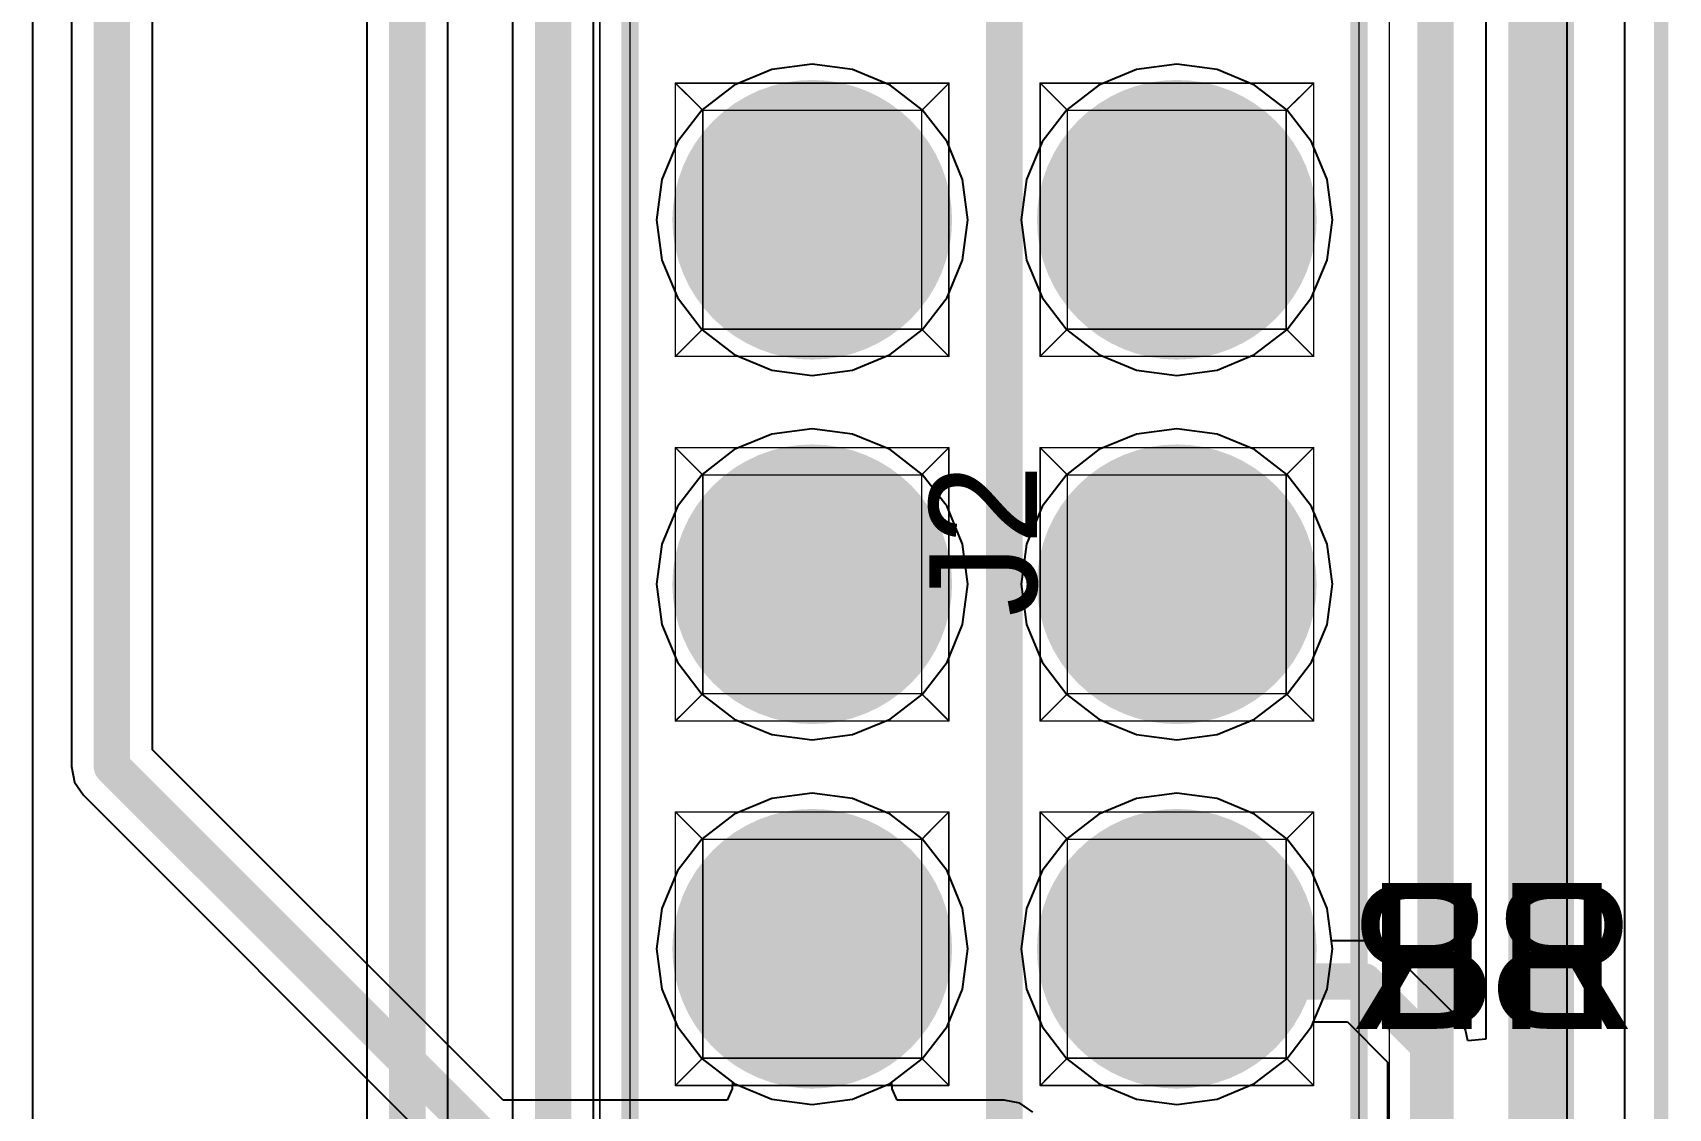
# Model space of a CAD drawing. Header units: millimetres. Extents: x 307 to 423, y 231 to 400.
# Drawn here: x 397.56 to 408.95, y 290.57 to 298.06 of the extents above; entities that cross this region are included whole.
import ezdxf

# ---------------------------------------------------------------- set-up
doc = ezdxf.new("R2010")
doc.units = ezdxf.units.MM
for name, color, linetype in [('BottomLayer', 5, 'Continuous'), ('BottomOverlay', 54, 'Continuous'), ('BottomSolder', 6, 'Continuous'), ('Mechanical1', 6, 'Continuous'), ('Mechanical14', 56, 'Continuous'), ('Mechanical16', 56, 'Continuous'), ('MidLayer1', 16, 'Continuous'), ('MidLayer2', 76, 'Continuous'), ('MultiLayer', 9, 'Continuous'), ('PadHoleLayer', 156, 'Continuous'), ('TopLayer', 1, 'Continuous'), ('TopOverlay', 2, 'Continuous'), ('TopSolder', 216, 'Continuous')]:
    doc.layers.add(name, color=color, linetype=linetype)

# ---------------------------------------------------------------- blocks, each defined once
blk = doc.blocks.new('CON_SAMTEC_TSW_135_07_X_D_467')
at = {"layer": 'BottomLayer', "const_width": 0.925}
for points in [[(-8.082, 1.27, 1), (-7.158, 1.27, 1)], [(-5.542, 1.27, 1), (-4.618, 1.27, 1)], [(-3.002, 1.27, 1), (-2.078, 1.27, 1)], [(-8.082, -1.27, 1), (-7.158, -1.27, 1)], [(-5.542, -1.27, 1), (-4.618, -1.27, 1)], [(-3.002, -1.27, 1), (-2.078, -1.27, 1)]]:
    blk.add_lwpolyline(points, format="xyb", close=True, dxfattribs=at)
at = {"layer": 'BottomSolder', "const_width": 0.975}
for points in [[(-8.107, 1.27, 1), (-7.133, 1.27, 1)], [(-5.567, 1.27, 1), (-4.593, 1.27, 1)], [(-3.027, 1.27, 1), (-2.053, 1.27, 1)], [(-8.107, -1.27, 1), (-7.133, -1.27, 1)], [(-5.567, -1.27, 1), (-4.593, -1.27, 1)], [(-3.027, -1.27, 1), (-2.053, -1.27, 1)]]:
    blk.add_lwpolyline(points, format="xyb", close=True, dxfattribs=at)
at = {"layer": 'Mechanical14', "const_width": 0.01}
for points in [[(44.45, 2.54), (-44.45, 2.54)], [(-8.572, 0.318), (-8.572, 2.223)], [(-8.382, 2.032), (-8.572, 2.223)], [(-6.668, 2.223), (-8.572, 2.223)], [(-6.858, 2.032), (-6.668, 2.223)], [(-6.668, 0.318), (-6.668, 2.223)], [(-6.032, 0.318), (-6.032, 2.223)], [(-4.128, 2.223), (-6.032, 2.223)], [(-5.842, 2.032), (-6.032, 2.223)], [(-4.318, 2.032), (-4.128, 2.223)], [(-4.128, 0.318), (-4.128, 2.223)], [(-3.493, 0.318), (-3.493, 2.223)], [(-3.302, 2.032), (-3.493, 2.223)], [(-1.587, 2.223), (-3.493, 2.223)], [(-1.778, 2.032), (-1.587, 2.223)], [(-1.587, 0.318), (-1.587, 2.223)], [(-8.382, 0.508), (-8.382, 2.032)], [(-6.858, 2.032), (-8.382, 2.032)], [(-6.858, 0.508), (-6.858, 2.032)], [(-4.318, 2.032), (-5.842, 2.032)], [(-5.842, 0.508), (-5.842, 2.032)], [(-4.318, 0.508), (-4.318, 2.032)], [(-3.302, 0.508), (-3.302, 2.032)], [(-1.778, 2.032), (-3.302, 2.032)], [(-1.778, 0.508), (-1.778, 2.032)], [(-8.572, 0.318), (-8.382, 0.508)], [(-6.858, 0.508), (-8.382, 0.508)], [(-6.668, 0.318), (-6.858, 0.508)], [(-6.032, 0.318), (-5.842, 0.508)], [(-4.318, 0.508), (-5.842, 0.508)], [(-4.128, 0.318), (-4.318, 0.508)], [(-3.493, 0.318), (-3.302, 0.508)], [(-1.778, 0.508), (-3.302, 0.508)], [(-1.587, 0.318), (-1.778, 0.508)], [(-6.668, 0.318), (-8.572, 0.318)], [(-4.128, 0.318), (-6.032, 0.318)], [(-1.587, 0.318), (-3.493, 0.318)], [(-8.572, -2.223), (-8.572, -0.318)], [(-8.382, -0.508), (-8.572, -0.318)], [(-6.668, -0.318), (-8.572, -0.318)], [(-6.858, -0.508), (-6.668, -0.318)], [(-6.668, -2.223), (-6.668, -0.318)], [(-6.032, -2.223), (-6.032, -0.318)], [(-5.842, -0.508), (-6.032, -0.318)], [(-4.128, -0.318), (-6.032, -0.318)], [(-4.318, -0.508), (-4.128, -0.318)], [(-4.128, -2.223), (-4.128, -0.318)], [(-3.493, -2.223), (-3.493, -0.318)], [(-3.302, -0.508), (-3.493, -0.318)], [(-1.587, -0.318), (-3.493, -0.318)], [(-1.778, -0.508), (-1.587, -0.318)], [(-1.587, -2.223), (-1.587, -0.318)], [(-8.382, -2.032), (-8.382, -0.508)], [(-6.858, -0.508), (-8.382, -0.508)], [(-6.858, -2.032), (-6.858, -0.508)], [(-4.318, -0.508), (-5.842, -0.508)], [(-5.842, -2.032), (-5.842, -0.508)], [(-4.318, -2.032), (-4.318, -0.508)], [(-3.302, -2.032), (-3.302, -0.508)], [(-1.778, -0.508), (-3.302, -0.508)], [(-1.778, -2.032), (-1.778, -0.508)], [(-8.572, -2.223), (-8.382, -2.032)], [(-6.858, -2.032), (-8.382, -2.032)], [(-6.668, -2.223), (-6.858, -2.032)], [(-6.032, -2.223), (-5.842, -2.032)], [(-4.318, -2.032), (-5.842, -2.032)], [(-4.128, -2.223), (-4.318, -2.032)], [(-3.493, -2.223), (-3.302, -2.032)], [(-1.778, -2.032), (-3.302, -2.032)], [(-1.587, -2.223), (-1.778, -2.032)], [(-6.668, -2.223), (-8.572, -2.223)], [(-4.128, -2.223), (-6.032, -2.223)], [(-1.587, -2.223), (-3.493, -2.223)], [(44.45, -2.54), (-44.45, -2.54)]]:
    blk.add_lwpolyline(points, dxfattribs=at)
at = {"layer": 'Mechanical14', "const_width": 0.005}
for points in [[(-8.575, 2.223, 1), (-8.57, 2.223, 1)], [(-8.575, 2.223, 1), (-8.57, 2.223, 1)], [(-8.575, 2.223, 1), (-8.57, 2.223, 1)], [(-6.67, 2.223, 1), (-6.665, 2.223, 1)], [(-6.67, 2.223, 1), (-6.665, 2.223, 1)], [(-6.67, 2.223, 1), (-6.665, 2.223, 1)], [(-6.035, 2.223, 1), (-6.03, 2.223, 1)], [(-6.035, 2.223, 1), (-6.03, 2.223, 1)], [(-6.035, 2.223, 1), (-6.03, 2.223, 1)], [(-4.13, 2.223, 1), (-4.125, 2.223, 1)], [(-4.13, 2.223, 1), (-4.125, 2.223, 1)], [(-4.13, 2.223, 1), (-4.125, 2.223, 1)], [(-3.495, 2.223, 1), (-3.49, 2.223, 1)], [(-3.495, 2.223, 1), (-3.49, 2.223, 1)], [(-3.495, 2.223, 1), (-3.49, 2.223, 1)], [(-1.59, 2.223, 1), (-1.585, 2.223, 1)], [(-1.59, 2.223, 1), (-1.585, 2.223, 1)], [(-1.59, 2.223, 1), (-1.585, 2.223, 1)], [(-8.384, 2.032, 1), (-8.38, 2.032, 1)], [(-8.384, 2.032, 1), (-8.38, 2.032, 1)], [(-8.384, 2.032, 1), (-8.38, 2.032, 1)], [(-6.86, 2.032, 1), (-6.856, 2.032, 1)], [(-6.86, 2.032, 1), (-6.856, 2.032, 1)], [(-6.86, 2.032, 1), (-6.856, 2.032, 1)], [(-5.844, 2.032, 1), (-5.84, 2.032, 1)], [(-5.844, 2.032, 1), (-5.84, 2.032, 1)], [(-5.844, 2.032, 1), (-5.84, 2.032, 1)], [(-4.32, 2.032, 1), (-4.316, 2.032, 1)], [(-4.32, 2.032, 1), (-4.316, 2.032, 1)], [(-4.32, 2.032, 1), (-4.316, 2.032, 1)], [(-3.304, 2.032, 1), (-3.3, 2.032, 1)], [(-3.304, 2.032, 1), (-3.3, 2.032, 1)], [(-3.304, 2.032, 1), (-3.3, 2.032, 1)], [(-1.78, 2.032, 1), (-1.776, 2.032, 1)], [(-1.78, 2.032, 1), (-1.776, 2.032, 1)], [(-1.78, 2.032, 1), (-1.776, 2.032, 1)], [(-8.384, 0.508, 1), (-8.38, 0.508, 1)], [(-8.384, 0.508, 1), (-8.38, 0.508, 1)], [(-8.384, 0.508, 1), (-8.38, 0.508, 1)], [(-6.86, 0.508, 1), (-6.856, 0.508, 1)], [(-6.86, 0.508, 1), (-6.856, 0.508, 1)], [(-6.86, 0.508, 1), (-6.856, 0.508, 1)], [(-5.844, 0.508, 1), (-5.84, 0.508, 1)], [(-5.844, 0.508, 1), (-5.84, 0.508, 1)], [(-5.844, 0.508, 1), (-5.84, 0.508, 1)], [(-4.32, 0.508, 1), (-4.316, 0.508, 1)], [(-4.32, 0.508, 1), (-4.316, 0.508, 1)], [(-4.32, 0.508, 1), (-4.316, 0.508, 1)], [(-3.304, 0.508, 1), (-3.3, 0.508, 1)], [(-3.304, 0.508, 1), (-3.3, 0.508, 1)], [(-3.304, 0.508, 1), (-3.3, 0.508, 1)], [(-1.78, 0.508, 1), (-1.776, 0.508, 1)], [(-1.78, 0.508, 1), (-1.776, 0.508, 1)], [(-1.78, 0.508, 1), (-1.776, 0.508, 1)], [(-8.575, 0.318, 1), (-8.57, 0.318, 1)], [(-8.575, 0.318, 1), (-8.57, 0.318, 1)], [(-8.575, 0.318, 1), (-8.57, 0.318, 1)], [(-6.67, 0.318, 1), (-6.665, 0.318, 1)], [(-6.67, 0.318, 1), (-6.665, 0.318, 1)], [(-6.67, 0.318, 1), (-6.665, 0.318, 1)], [(-6.035, 0.318, 1), (-6.03, 0.318, 1)], [(-6.035, 0.318, 1), (-6.03, 0.318, 1)], [(-6.035, 0.318, 1), (-6.03, 0.318, 1)], [(-4.13, 0.318, 1), (-4.125, 0.318, 1)], [(-4.13, 0.318, 1), (-4.125, 0.318, 1)], [(-4.13, 0.318, 1), (-4.125, 0.318, 1)], [(-3.495, 0.318, 1), (-3.49, 0.318, 1)], [(-3.495, 0.318, 1), (-3.49, 0.318, 1)], [(-3.495, 0.318, 1), (-3.49, 0.318, 1)], [(-1.59, 0.318, 1), (-1.585, 0.318, 1)], [(-1.59, 0.318, 1), (-1.585, 0.318, 1)], [(-1.59, 0.318, 1), (-1.585, 0.318, 1)], [(-8.575, -0.318, 1), (-8.57, -0.318, 1)], [(-8.575, -0.318, 1), (-8.57, -0.318, 1)], [(-8.575, -0.318, 1), (-8.57, -0.318, 1)], [(-6.67, -0.318, 1), (-6.665, -0.318, 1)], [(-6.67, -0.318, 1), (-6.665, -0.318, 1)], [(-6.67, -0.318, 1), (-6.665, -0.318, 1)], [(-6.035, -0.318, 1), (-6.03, -0.318, 1)], [(-6.035, -0.318, 1), (-6.03, -0.318, 1)], [(-6.035, -0.318, 1), (-6.03, -0.318, 1)], [(-4.13, -0.318, 1), (-4.125, -0.318, 1)], [(-4.13, -0.318, 1), (-4.125, -0.318, 1)], [(-4.13, -0.318, 1), (-4.125, -0.318, 1)], [(-3.495, -0.318, 1), (-3.49, -0.318, 1)], [(-3.495, -0.318, 1), (-3.49, -0.318, 1)], [(-3.495, -0.318, 1), (-3.49, -0.318, 1)], [(-1.59, -0.318, 1), (-1.585, -0.318, 1)], [(-1.59, -0.318, 1), (-1.585, -0.318, 1)], [(-1.59, -0.318, 1), (-1.585, -0.318, 1)], [(-8.384, -0.508, 1), (-8.38, -0.508, 1)], [(-8.384, -0.508, 1), (-8.38, -0.508, 1)], [(-8.384, -0.508, 1), (-8.38, -0.508, 1)], [(-6.86, -0.508, 1), (-6.856, -0.508, 1)], [(-6.86, -0.508, 1), (-6.856, -0.508, 1)], [(-6.86, -0.508, 1), (-6.856, -0.508, 1)], [(-5.844, -0.508, 1), (-5.84, -0.508, 1)], [(-5.844, -0.508, 1), (-5.84, -0.508, 1)], [(-5.844, -0.508, 1), (-5.84, -0.508, 1)], [(-4.32, -0.508, 1), (-4.316, -0.508, 1)], [(-4.32, -0.508, 1), (-4.316, -0.508, 1)], [(-4.32, -0.508, 1), (-4.316, -0.508, 1)], [(-3.304, -0.508, 1), (-3.3, -0.508, 1)], [(-3.304, -0.508, 1), (-3.3, -0.508, 1)], [(-3.304, -0.508, 1), (-3.3, -0.508, 1)], [(-1.78, -0.508, 1), (-1.776, -0.508, 1)], [(-1.78, -0.508, 1), (-1.776, -0.508, 1)], [(-1.78, -0.508, 1), (-1.776, -0.508, 1)], [(-8.384, -2.032, 1), (-8.38, -2.032, 1)], [(-8.384, -2.032, 1), (-8.38, -2.032, 1)], [(-8.384, -2.032, 1), (-8.38, -2.032, 1)], [(-6.86, -2.032, 1), (-6.856, -2.032, 1)], [(-6.86, -2.032, 1), (-6.856, -2.032, 1)], [(-6.86, -2.032, 1), (-6.856, -2.032, 1)], [(-5.844, -2.032, 1), (-5.84, -2.032, 1)], [(-5.844, -2.032, 1), (-5.84, -2.032, 1)], [(-5.844, -2.032, 1), (-5.84, -2.032, 1)], [(-4.32, -2.032, 1), (-4.316, -2.032, 1)], [(-4.32, -2.032, 1), (-4.316, -2.032, 1)], [(-4.32, -2.032, 1), (-4.316, -2.032, 1)], [(-3.304, -2.032, 1), (-3.3, -2.032, 1)], [(-3.304, -2.032, 1), (-3.3, -2.032, 1)], [(-3.304, -2.032, 1), (-3.3, -2.032, 1)], [(-1.78, -2.032, 1), (-1.776, -2.032, 1)], [(-1.78, -2.032, 1), (-1.776, -2.032, 1)], [(-1.78, -2.032, 1), (-1.776, -2.032, 1)], [(-8.575, -2.223, 1), (-8.57, -2.223, 1)], [(-8.575, -2.223, 1), (-8.57, -2.223, 1)], [(-8.575, -2.223, 1), (-8.57, -2.223, 1)], [(-6.67, -2.223, 1), (-6.665, -2.223, 1)], [(-6.67, -2.223, 1), (-6.665, -2.223, 1)], [(-6.67, -2.223, 1), (-6.665, -2.223, 1)], [(-6.035, -2.223, 1), (-6.03, -2.223, 1)], [(-6.035, -2.223, 1), (-6.03, -2.223, 1)], [(-6.035, -2.223, 1), (-6.03, -2.223, 1)], [(-4.13, -2.223, 1), (-4.125, -2.223, 1)], [(-4.13, -2.223, 1), (-4.125, -2.223, 1)], [(-4.13, -2.223, 1), (-4.125, -2.223, 1)], [(-3.495, -2.223, 1), (-3.49, -2.223, 1)], [(-3.495, -2.223, 1), (-3.49, -2.223, 1)], [(-3.495, -2.223, 1), (-3.49, -2.223, 1)], [(-1.59, -2.223, 1), (-1.585, -2.223, 1)], [(-1.59, -2.223, 1), (-1.585, -2.223, 1)], [(-1.59, -2.223, 1), (-1.585, -2.223, 1)]]:
    blk.add_lwpolyline(points, format="xyb", close=True, dxfattribs=at)
at = {"layer": 'Mechanical16', "const_width": 0.01}
for points in [[(44.67, 2.75), (-44.67, 2.75)], [(44.67, -2.75), (-44.67, -2.75)]]:
    blk.add_lwpolyline(points, dxfattribs=at)
at = {"layer": 'MidLayer1', "const_width": 0.925}
for points in [[(-8.082, 1.27, 1), (-7.158, 1.27, 1)], [(-5.542, 1.27, 1), (-4.618, 1.27, 1)], [(-3.002, 1.27, 1), (-2.078, 1.27, 1)], [(-8.082, -1.27, 1), (-7.158, -1.27, 1)], [(-5.542, -1.27, 1), (-4.618, -1.27, 1)], [(-3.002, -1.27, 1), (-2.078, -1.27, 1)]]:
    blk.add_lwpolyline(points, format="xyb", close=True, dxfattribs=at)
at = {"layer": 'MidLayer2', "const_width": 0.925}
for points in [[(-8.082, 1.27, 1), (-7.158, 1.27, 1)], [(-5.542, 1.27, 1), (-4.618, 1.27, 1)], [(-3.002, 1.27, 1), (-2.078, 1.27, 1)], [(-8.082, -1.27, 1), (-7.158, -1.27, 1)], [(-5.542, -1.27, 1), (-4.618, -1.27, 1)], [(-3.002, -1.27, 1), (-2.078, -1.27, 1)]]:
    blk.add_lwpolyline(points, format="xyb", close=True, dxfattribs=at)
at = {"layer": 'MultiLayer', "const_width": 0.925}
for points in [[(-8.082, 1.27, 1), (-7.158, 1.27, 1)], [(-5.542, 1.27, 1), (-4.618, 1.27, 1)], [(-3.002, 1.27, 1), (-2.078, 1.27, 1)], [(-8.082, -1.27, 1), (-7.158, -1.27, 1)], [(-5.542, -1.27, 1), (-4.618, -1.27, 1)], [(-3.002, -1.27, 1), (-2.078, -1.27, 1)]]:
    blk.add_lwpolyline(points, format="xyb", close=True, dxfattribs=at)
at = {"layer": 'PadHoleLayer', "const_width": 0.5}
for points in [[(-7.87, 1.27, 1), (-7.37, 1.27, 1)], [(-5.33, 1.27, 1), (-4.83, 1.27, 1)], [(-2.79, 1.27, 1), (-2.29, 1.27, 1)], [(-7.87, -1.27, 1), (-7.37, -1.27, 1)], [(-5.33, -1.27, 1), (-4.83, -1.27, 1)], [(-2.79, -1.27, 1), (-2.29, -1.27, 1)]]:
    blk.add_lwpolyline(points, format="xyb", close=True, dxfattribs=at)
at = {"layer": 'TopLayer', "const_width": 0.925}
for points in [[(-8.082, 1.27, 1), (-7.158, 1.27, 1)], [(-5.542, 1.27, 1), (-4.618, 1.27, 1)], [(-3.002, 1.27, 1), (-2.078, 1.27, 1)], [(-8.082, -1.27, 1), (-7.158, -1.27, 1)], [(-5.542, -1.27, 1), (-4.618, -1.27, 1)], [(-3.002, -1.27, 1), (-2.078, -1.27, 1)]]:
    blk.add_lwpolyline(points, format="xyb", close=True, dxfattribs=at)
at = {"layer": 'TopOverlay', "const_width": 0.12}
for points in [[(44.45, 2.54), (-44.45, 2.54)], [(44.45, -2.54), (-44.45, -2.54)]]:
    blk.add_lwpolyline(points, dxfattribs=at)
at = {"layer": 'TopSolder', "const_width": 0.975}
for points in [[(-8.107, 1.27, 1), (-7.133, 1.27, 1)], [(-5.567, 1.27, 1), (-4.593, 1.27, 1)], [(-3.027, 1.27, 1), (-2.053, 1.27, 1)], [(-8.107, -1.27, 1), (-7.133, -1.27, 1)], [(-5.567, -1.27, 1), (-4.593, -1.27, 1)], [(-3.027, -1.27, 1), (-2.053, -1.27, 1)]]:
    blk.add_lwpolyline(points, format="xyb", close=True, dxfattribs=at)
at = {"layer": 'Mechanical14'}
blk.add_text('J2', height=0.75, rotation=-180, dxfattribs=at).set_placement((-4.855, 0.295))

msp = doc.modelspace()

# ---------------------------------------------------------------- linework, layer by layer
at = {"layer": 'BottomLayer'}
for p, q in [((408.645, 362.036), (408.645, 242.463)), ((397.555, 288.56), (397.555, 320.607)), ((397.825, 320.543), (397.825, 292.951)), ((398.39, 293.068), (398.39, 320.543)), ((402.705, 297.808), (402.443, 297.7)), ((402.986, 297.845), (402.705, 297.808)), ((403.266, 297.808), (402.986, 297.845)), ((403.528, 297.7), (403.266, 297.808)), ((405.245, 297.808), (404.983, 297.7)), ((405.526, 297.845), (405.245, 297.808)), ((405.806, 297.808), (405.526, 297.845)), ((406.068, 297.7), (405.806, 297.808)), ((402.443, 297.7), (402.219, 297.527)), ((403.752, 297.527), (403.528, 297.7)), ((404.983, 297.7), (404.759, 297.527)), ((406.292, 297.527), (406.068, 297.7)), ((402.219, 297.527), (402.047, 297.303)), ((403.925, 297.303), (403.752, 297.527)), ((404.759, 297.527), (404.587, 297.303)), ((406.465, 297.303), (406.292, 297.527)), ((402.047, 297.303), (401.938, 297.041)), ((404.033, 297.041), (403.925, 297.303)), ((404.587, 297.303), (404.478, 297.041)), ((406.573, 297.041), (406.465, 297.303)), ((401.938, 297.041), (401.901, 296.761)), ((404.07, 296.761), (404.033, 297.041)), ((404.478, 297.041), (404.441, 296.761)), ((406.61, 296.761), (406.573, 297.041)), ((401.901, 296.761), (401.938, 296.48)), ((404.033, 296.48), (404.07, 296.761)), ((404.441, 296.761), (404.478, 296.48)), ((406.573, 296.48), (406.61, 296.761)), ((401.938, 296.48), (402.047, 296.219)), ((403.925, 296.219), (404.033, 296.48)), ((404.478, 296.48), (404.587, 296.219)), ((406.465, 296.219), (406.573, 296.48)), ((402.047, 296.219), (402.219, 295.994)), ((403.752, 295.994), (403.925, 296.219)), ((404.587, 296.219), (404.759, 295.994)), ((406.292, 295.994), (406.465, 296.219)), ((402.219, 295.994), (402.443, 295.822)), ((403.528, 295.822), (403.752, 295.994)), ((404.759, 295.994), (404.983, 295.822)), ((406.068, 295.822), (406.292, 295.994)), ((402.443, 295.822), (402.705, 295.713)), ((403.266, 295.713), (403.528, 295.822)), ((404.983, 295.822), (405.245, 295.713)), ((405.806, 295.713), (406.068, 295.822)), ((402.705, 295.713), (402.986, 295.676)), ((402.986, 295.676), (403.266, 295.713)), ((405.245, 295.713), (405.526, 295.676)), ((405.526, 295.676), (405.806, 295.713)), ((402.705, 295.268), (402.443, 295.16)), ((402.986, 295.305), (402.705, 295.268)), ((403.266, 295.268), (402.986, 295.305)), ((403.528, 295.16), (403.266, 295.268)), ((405.245, 295.268), (404.983, 295.16)), ((405.526, 295.305), (405.245, 295.268)), ((405.806, 295.268), (405.526, 295.305)), ((406.068, 295.16), (405.806, 295.268)), ((402.443, 295.16), (402.219, 294.987)), ((403.752, 294.987), (403.528, 295.16)), ((404.983, 295.16), (404.759, 294.987)), ((406.292, 294.987), (406.068, 295.16)), ((402.219, 294.987), (402.047, 294.763)), ((403.925, 294.763), (403.752, 294.987)), ((404.759, 294.987), (404.587, 294.763)), ((406.465, 294.763), (406.292, 294.987)), ((402.047, 294.763), (401.938, 294.501)), ((404.033, 294.501), (403.925, 294.763)), ((404.587, 294.763), (404.478, 294.501)), ((406.573, 294.501), (406.465, 294.763)), ((401.938, 294.501), (401.901, 294.221)), ((404.07, 294.221), (404.033, 294.501)), ((404.478, 294.501), (404.441, 294.221)), ((406.61, 294.221), (406.573, 294.501)), ((401.901, 294.221), (401.938, 293.94)), ((404.033, 293.94), (404.07, 294.221)), ((404.441, 294.221), (404.478, 293.94)), ((406.573, 293.94), (406.61, 294.221)), ((401.938, 293.94), (402.047, 293.679)), ((403.925, 293.679), (404.033, 293.94)), ((404.478, 293.94), (404.587, 293.679)), ((406.465, 293.679), (406.573, 293.94)), ((402.047, 293.679), (402.219, 293.454)), ((403.752, 293.454), (403.925, 293.679)), ((404.587, 293.679), (404.759, 293.454)), ((406.292, 293.454), (406.465, 293.679)), ((402.219, 293.454), (402.443, 293.282)), ((403.528, 293.282), (403.752, 293.454)), ((404.759, 293.454), (404.983, 293.282)), ((406.068, 293.282), (406.292, 293.454)), ((402.443, 293.282), (402.705, 293.173)), ((403.266, 293.173), (403.528, 293.282)), ((404.983, 293.282), (405.245, 293.173)), ((405.806, 293.173), (406.068, 293.282)), ((402.705, 293.173), (402.986, 293.136)), ((402.986, 293.136), (403.266, 293.173)), ((405.245, 293.173), (405.526, 293.136)), ((405.526, 293.136), (405.806, 293.173)), ((400.833, 290.625), (398.39, 293.068)), ((397.825, 292.951), (397.825, 292.951)), ((397.825, 292.951), (397.846, 292.843)), ((397.846, 292.843), (397.908, 292.752)), ((397.908, 292.752), (400.516, 290.143)), ((402.986, 292.765), (402.705, 292.728)), ((403.266, 292.728), (402.986, 292.765)), ((405.526, 292.765), (405.245, 292.728)), ((405.806, 292.728), (405.526, 292.765)), ((402.443, 292.62), (402.219, 292.447)), ((402.705, 292.728), (402.443, 292.62)), ((403.528, 292.62), (403.266, 292.728)), ((403.752, 292.447), (403.528, 292.62)), ((404.983, 292.62), (404.759, 292.447)), ((405.245, 292.728), (404.983, 292.62)), ((406.068, 292.62), (405.806, 292.728)), ((406.292, 292.447), (406.068, 292.62)), ((402.219, 292.447), (402.047, 292.223)), ((403.925, 292.223), (403.752, 292.447)), ((404.759, 292.447), (404.587, 292.223)), ((406.465, 292.223), (406.292, 292.447)), ((402.047, 292.223), (401.938, 291.961)), ((404.033, 291.961), (403.925, 292.223)), ((404.587, 292.223), (404.478, 291.961)), ((406.573, 291.961), (406.465, 292.223)), ((401.938, 291.961), (401.901, 291.681)), ((404.07, 291.681), (404.033, 291.961)), ((404.478, 291.961), (404.441, 291.681)), ((406.61, 291.681), (406.573, 291.961)), ((401.901, 291.681), (401.938, 291.4)), ((404.033, 291.4), (404.07, 291.681)), ((404.441, 291.681), (404.478, 291.4)), ((406.573, 291.4), (406.61, 291.681)), ((401.938, 291.4), (402.047, 291.139)), ((403.925, 291.139), (404.033, 291.4)), ((404.478, 291.4), (404.587, 291.139)), ((406.465, 291.139), (406.573, 291.4)), ((402.047, 291.139), (402.219, 290.914)), ((403.752, 290.914), (403.925, 291.139)), ((404.587, 291.139), (404.759, 290.914)), ((406.292, 290.914), (406.465, 291.139)), ((402.219, 290.914), (402.43, 290.752)), ((403.541, 290.752), (403.752, 290.914)), ((404.759, 290.914), (404.983, 290.742)), ((406.068, 290.742), (406.292, 290.914)), ((402.428, 290.705), (402.394, 290.625)), ((402.43, 290.752), (402.428, 290.705)), ((403.543, 290.705), (403.541, 290.752)), ((403.577, 290.625), (403.543, 290.705)), ((404.983, 290.742), (405.245, 290.633)), ((405.806, 290.633), (406.068, 290.742)), ((402.394, 290.625), (400.833, 290.625)), ((404.324, 290.625), (403.577, 290.625)), ((404.432, 290.604), (404.324, 290.625)), ((404.324, 290.625), (404.324, 290.625)), ((404.523, 290.542), (404.432, 290.604)), ((405.245, 290.633), (405.526, 290.596)), ((405.526, 290.596), (405.806, 290.633))]:
    msp.add_line(p, q, dxfattribs=at)
at = {"layer": 'BottomLayer', "const_width": 0.254}
for points in [[(398.107, 292.951), (398.107, 321.069)], [(398.107, 292.951), (400.716, 290.343)]]:
    msp.add_lwpolyline(points, dxfattribs=at)
at = {"layer": 'BottomLayer', "const_width": 0.127}
msp.add_lwpolyline([(398.044, 292.951, 1), (398.171, 292.951, 1)], format="xyb", close=True, dxfattribs=at)
msp.add_lwpolyline([(398.044, 292.951, 1), (398.171, 292.951, 1)], format="xyb", close=True, dxfattribs=at)
at = {"layer": 'Mechanical1', "const_width": 0.1}
msp.add_lwpolyline([(408.9, 242.463), (408.9, 362.036)], dxfattribs=at)
at = {"layer": 'MidLayer1'}
for p, q in [((408.645, 362.036), (408.645, 242.463)), ((402.705, 297.808), (402.443, 297.7)), ((402.986, 297.845), (402.705, 297.808)), ((403.266, 297.808), (402.986, 297.845)), ((403.528, 297.7), (403.266, 297.808)), ((405.245, 297.808), (404.983, 297.7)), ((405.526, 297.845), (405.245, 297.808)), ((405.806, 297.808), (405.526, 297.845)), ((406.068, 297.7), (405.806, 297.808)), ((402.443, 297.7), (402.219, 297.527)), ((403.752, 297.527), (403.528, 297.7)), ((404.983, 297.7), (404.759, 297.527)), ((406.292, 297.527), (406.068, 297.7)), ((402.219, 297.527), (402.047, 297.303)), ((403.925, 297.303), (403.752, 297.527)), ((404.759, 297.527), (404.587, 297.303)), ((406.465, 297.303), (406.292, 297.527)), ((402.047, 297.303), (401.938, 297.041)), ((404.033, 297.041), (403.925, 297.303)), ((404.587, 297.303), (404.478, 297.041)), ((406.573, 297.041), (406.465, 297.303)), ((401.938, 297.041), (401.901, 296.761)), ((404.07, 296.761), (404.033, 297.041)), ((404.478, 297.041), (404.441, 296.761)), ((406.61, 296.761), (406.573, 297.041)), ((401.901, 296.761), (401.938, 296.48)), ((404.033, 296.48), (404.07, 296.761)), ((404.441, 296.761), (404.478, 296.48)), ((406.573, 296.48), (406.61, 296.761)), ((401.938, 296.48), (402.047, 296.219)), ((403.925, 296.219), (404.033, 296.48)), ((404.478, 296.48), (404.587, 296.219)), ((406.465, 296.219), (406.573, 296.48)), ((402.047, 296.219), (402.219, 295.994)), ((403.752, 295.994), (403.925, 296.219)), ((404.587, 296.219), (404.759, 295.994)), ((406.292, 295.994), (406.465, 296.219)), ((402.219, 295.994), (402.443, 295.822)), ((403.528, 295.822), (403.752, 295.994)), ((404.759, 295.994), (404.983, 295.822)), ((406.068, 295.822), (406.292, 295.994)), ((402.443, 295.822), (402.705, 295.713)), ((403.266, 295.713), (403.528, 295.822)), ((404.983, 295.822), (405.245, 295.713)), ((405.806, 295.713), (406.068, 295.822)), ((402.705, 295.713), (402.986, 295.676)), ((402.986, 295.676), (403.266, 295.713)), ((405.245, 295.713), (405.526, 295.676)), ((405.526, 295.676), (405.806, 295.713)), ((402.705, 295.268), (402.443, 295.16)), ((402.986, 295.305), (402.705, 295.268)), ((403.266, 295.268), (402.986, 295.305)), ((403.528, 295.16), (403.266, 295.268)), ((405.245, 295.268), (404.983, 295.16)), ((405.526, 295.305), (405.245, 295.268)), ((405.806, 295.268), (405.526, 295.305)), ((406.068, 295.16), (405.806, 295.268)), ((402.443, 295.16), (402.219, 294.987)), ((403.752, 294.987), (403.528, 295.16)), ((404.983, 295.16), (404.759, 294.987)), ((406.292, 294.987), (406.068, 295.16)), ((402.219, 294.987), (402.047, 294.763)), ((403.925, 294.763), (403.752, 294.987)), ((404.759, 294.987), (404.587, 294.763)), ((406.465, 294.763), (406.292, 294.987)), ((402.047, 294.763), (401.938, 294.501)), ((404.033, 294.501), (403.925, 294.763)), ((404.587, 294.763), (404.478, 294.501)), ((406.573, 294.501), (406.465, 294.763)), ((401.938, 294.501), (401.901, 294.221)), ((404.07, 294.221), (404.033, 294.501)), ((404.478, 294.501), (404.441, 294.221)), ((406.61, 294.221), (406.573, 294.501)), ((401.901, 294.221), (401.938, 293.94)), ((404.033, 293.94), (404.07, 294.221)), ((404.441, 294.221), (404.478, 293.94)), ((406.573, 293.94), (406.61, 294.221)), ((401.938, 293.94), (402.047, 293.679)), ((403.925, 293.679), (404.033, 293.94)), ((404.478, 293.94), (404.587, 293.679)), ((406.465, 293.679), (406.573, 293.94)), ((402.047, 293.679), (402.219, 293.454)), ((403.752, 293.454), (403.925, 293.679)), ((404.587, 293.679), (404.759, 293.454)), ((406.292, 293.454), (406.465, 293.679)), ((402.219, 293.454), (402.443, 293.282)), ((403.528, 293.282), (403.752, 293.454)), ((404.759, 293.454), (404.983, 293.282)), ((406.068, 293.282), (406.292, 293.454)), ((402.443, 293.282), (402.705, 293.173)), ((403.266, 293.173), (403.528, 293.282)), ((404.983, 293.282), (405.245, 293.173)), ((405.806, 293.173), (406.068, 293.282)), ((402.705, 293.173), (402.986, 293.136)), ((402.986, 293.136), (403.266, 293.173)), ((405.245, 293.173), (405.526, 293.136)), ((405.526, 293.136), (405.806, 293.173)), ((402.986, 292.765), (402.705, 292.728)), ((403.266, 292.728), (402.986, 292.765)), ((405.526, 292.765), (405.245, 292.728)), ((405.806, 292.728), (405.526, 292.765)), ((402.443, 292.62), (402.219, 292.447)), ((402.705, 292.728), (402.443, 292.62)), ((403.528, 292.62), (403.266, 292.728)), ((403.752, 292.447), (403.528, 292.62)), ((404.983, 292.62), (404.759, 292.447)), ((405.245, 292.728), (404.983, 292.62)), ((406.068, 292.62), (405.806, 292.728)), ((406.292, 292.447), (406.068, 292.62)), ((402.219, 292.447), (402.047, 292.223)), ((403.925, 292.223), (403.752, 292.447)), ((404.759, 292.447), (404.587, 292.223)), ((406.465, 292.223), (406.292, 292.447)), ((402.047, 292.223), (401.938, 291.961)), ((404.033, 291.961), (403.925, 292.223)), ((404.587, 292.223), (404.478, 291.961)), ((406.573, 291.961), (406.465, 292.223)), ((401.938, 291.961), (401.901, 291.681)), ((404.07, 291.681), (404.033, 291.961)), ((404.478, 291.961), (404.441, 291.681)), ((406.61, 291.681), (406.573, 291.961)), ((401.901, 291.681), (401.938, 291.4)), ((404.033, 291.4), (404.07, 291.681)), ((404.441, 291.681), (404.478, 291.4)), ((406.573, 291.4), (406.61, 291.681)), ((401.938, 291.4), (402.047, 291.139)), ((403.925, 291.139), (404.033, 291.4)), ((404.478, 291.4), (404.587, 291.139)), ((406.465, 291.139), (406.573, 291.4)), ((402.047, 291.139), (402.219, 290.914)), ((403.752, 290.914), (403.925, 291.139)), ((404.587, 291.139), (404.759, 290.914)), ((406.292, 290.914), (406.465, 291.139)), ((402.219, 290.914), (402.443, 290.742)), ((403.528, 290.742), (403.752, 290.914)), ((404.759, 290.914), (404.983, 290.742)), ((406.068, 290.742), (406.292, 290.914)), ((402.443, 290.742), (402.705, 290.633)), ((403.266, 290.633), (403.528, 290.742)), ((404.983, 290.742), (405.245, 290.633)), ((405.806, 290.633), (406.068, 290.742)), ((402.705, 290.633), (402.986, 290.596)), ((402.986, 290.596), (403.266, 290.633)), ((405.245, 290.633), (405.526, 290.596)), ((405.526, 290.596), (405.806, 290.633))]:
    msp.add_line(p, q, dxfattribs=at)
at = {"layer": 'MidLayer2', "const_width": 0.254}
for points in [[(408.166, 244.336), (408.166, 326.302)], [(407.328, 320.256), (407.328, 283.492)], [(404.324, 265.783), (404.324, 300.503)]]:
    msp.add_lwpolyline(points, dxfattribs=at)
at = {"layer": 'TopLayer'}
for p, q in [((408.645, 362.036), (408.645, 242.463)), ((408.245, 242.99), (408.245, 349.953)), ((399.882, 324.574), (399.882, 288.369)), ((400.447, 288.252), (400.447, 324.457)), ((400.898, 322.648), (400.898, 287.328)), ((401.463, 287.211), (401.463, 322.531)), ((407.68, 313.604), (407.68, 291.051)), ((402.705, 297.808), (402.443, 297.7)), ((402.986, 297.845), (402.705, 297.808)), ((403.266, 297.808), (402.986, 297.845)), ((403.528, 297.7), (403.266, 297.808)), ((405.245, 297.808), (404.983, 297.7)), ((405.526, 297.845), (405.245, 297.808)), ((405.806, 297.808), (405.526, 297.845)), ((406.068, 297.7), (405.806, 297.808)), ((402.443, 297.7), (402.219, 297.527)), ((403.752, 297.527), (403.528, 297.7)), ((404.983, 297.7), (404.759, 297.527)), ((406.292, 297.527), (406.068, 297.7)), ((402.219, 297.527), (402.047, 297.303)), ((403.925, 297.303), (403.752, 297.527)), ((404.759, 297.527), (404.587, 297.303)), ((406.465, 297.303), (406.292, 297.527)), ((402.047, 297.303), (401.938, 297.041)), ((404.033, 297.041), (403.925, 297.303)), ((404.587, 297.303), (404.478, 297.041)), ((406.573, 297.041), (406.465, 297.303)), ((401.938, 297.041), (401.901, 296.761)), ((404.07, 296.761), (404.033, 297.041)), ((404.478, 297.041), (404.441, 296.761)), ((406.61, 296.761), (406.573, 297.041)), ((401.901, 296.761), (401.938, 296.48)), ((404.033, 296.48), (404.07, 296.761)), ((404.441, 296.761), (404.478, 296.48)), ((406.573, 296.48), (406.61, 296.761)), ((401.938, 296.48), (402.047, 296.219)), ((403.925, 296.219), (404.033, 296.48)), ((404.478, 296.48), (404.587, 296.219)), ((406.465, 296.219), (406.573, 296.48)), ((402.047, 296.219), (402.219, 295.994)), ((403.752, 295.994), (403.925, 296.219)), ((404.587, 296.219), (404.759, 295.994)), ((406.292, 295.994), (406.465, 296.219)), ((402.219, 295.994), (402.443, 295.822)), ((403.528, 295.822), (403.752, 295.994)), ((404.759, 295.994), (404.983, 295.822)), ((406.068, 295.822), (406.292, 295.994)), ((402.443, 295.822), (402.705, 295.713)), ((403.266, 295.713), (403.528, 295.822)), ((404.983, 295.822), (405.245, 295.713)), ((405.806, 295.713), (406.068, 295.822)), ((402.705, 295.713), (402.986, 295.676)), ((402.986, 295.676), (403.266, 295.713)), ((405.245, 295.713), (405.526, 295.676)), ((405.526, 295.676), (405.806, 295.713)), ((402.705, 295.268), (402.443, 295.16)), ((402.986, 295.305), (402.705, 295.268)), ((403.266, 295.268), (402.986, 295.305)), ((403.528, 295.16), (403.266, 295.268)), ((405.245, 295.268), (404.983, 295.16)), ((405.526, 295.305), (405.245, 295.268)), ((405.806, 295.268), (405.526, 295.305)), ((406.068, 295.16), (405.806, 295.268)), ((402.443, 295.16), (402.219, 294.987)), ((403.752, 294.987), (403.528, 295.16)), ((404.983, 295.16), (404.759, 294.987)), ((406.292, 294.987), (406.068, 295.16)), ((402.219, 294.987), (402.047, 294.763)), ((403.925, 294.763), (403.752, 294.987)), ((404.759, 294.987), (404.587, 294.763)), ((406.465, 294.763), (406.292, 294.987)), ((402.047, 294.763), (401.938, 294.501)), ((404.033, 294.501), (403.925, 294.763)), ((404.587, 294.763), (404.478, 294.501)), ((406.573, 294.501), (406.465, 294.763)), ((401.938, 294.501), (401.901, 294.221)), ((404.07, 294.221), (404.033, 294.501)), ((404.478, 294.501), (404.441, 294.221)), ((406.61, 294.221), (406.573, 294.501)), ((401.901, 294.221), (401.938, 293.94)), ((404.033, 293.94), (404.07, 294.221)), ((404.441, 294.221), (404.478, 293.94)), ((406.573, 293.94), (406.61, 294.221)), ((401.938, 293.94), (402.047, 293.679)), ((403.925, 293.679), (404.033, 293.94)), ((404.478, 293.94), (404.587, 293.679)), ((406.465, 293.679), (406.573, 293.94)), ((402.047, 293.679), (402.219, 293.454)), ((403.752, 293.454), (403.925, 293.679)), ((404.587, 293.679), (404.759, 293.454)), ((406.292, 293.454), (406.465, 293.679)), ((402.219, 293.454), (402.443, 293.282)), ((403.528, 293.282), (403.752, 293.454)), ((404.759, 293.454), (404.983, 293.282)), ((406.068, 293.282), (406.292, 293.454)), ((402.443, 293.282), (402.705, 293.173)), ((403.266, 293.173), (403.528, 293.282)), ((404.983, 293.282), (405.245, 293.173)), ((405.806, 293.173), (406.068, 293.282)), ((402.705, 293.173), (402.986, 293.136)), ((402.986, 293.136), (403.266, 293.173)), ((405.245, 293.173), (405.526, 293.136)), ((405.526, 293.136), (405.806, 293.173)), ((402.986, 292.765), (402.705, 292.728)), ((403.266, 292.728), (402.986, 292.765)), ((405.526, 292.765), (405.245, 292.728)), ((405.806, 292.728), (405.526, 292.765)), ((402.443, 292.62), (402.219, 292.447)), ((402.705, 292.728), (402.443, 292.62)), ((403.528, 292.62), (403.266, 292.728)), ((403.752, 292.447), (403.528, 292.62)), ((404.983, 292.62), (404.759, 292.447)), ((405.245, 292.728), (404.983, 292.62)), ((406.068, 292.62), (405.806, 292.728)), ((406.292, 292.447), (406.068, 292.62)), ((402.219, 292.447), (402.047, 292.223)), ((403.925, 292.223), (403.752, 292.447)), ((404.759, 292.447), (404.587, 292.223)), ((406.465, 292.223), (406.292, 292.447)), ((402.047, 292.223), (401.938, 291.961)), ((404.033, 291.961), (403.925, 292.223)), ((404.587, 292.223), (404.478, 291.961)), ((406.573, 291.961), (406.465, 292.223)), ((401.938, 291.961), (401.901, 291.681)), ((404.07, 291.681), (404.033, 291.961)), ((404.478, 291.961), (404.441, 291.681)), ((406.603, 291.736), (406.573, 291.961)), ((406.832, 291.736), (406.603, 291.736)), ((406.94, 291.714), (406.832, 291.736)), ((406.832, 291.736), (406.832, 291.736)), ((407.031, 291.653), (406.94, 291.714)), ((401.901, 291.681), (401.938, 291.4)), ((404.033, 291.4), (404.07, 291.681)), ((404.441, 291.681), (404.478, 291.4)), ((407.476, 291.208), (407.031, 291.653)), ((401.938, 291.4), (402.047, 291.139)), ((403.925, 291.139), (404.033, 291.4)), ((404.478, 291.4), (404.587, 291.139)), ((402.047, 291.139), (402.219, 290.914)), ((403.752, 290.914), (403.925, 291.139)), ((404.587, 291.139), (404.759, 290.914)), ((406.292, 290.914), (406.465, 291.139)), ((406.465, 291.139), (406.478, 291.171)), ((406.478, 291.171), (406.715, 291.171)), ((406.715, 291.171), (406.994, 290.891)), ((407.538, 291.116), (407.476, 291.208)), ((407.476, 291.208), (407.476, 291.208)), ((407.553, 291.039), (407.538, 291.116)), ((407.68, 291.051), (407.553, 291.039)), ((402.219, 290.914), (402.443, 290.742)), ((403.528, 290.742), (403.752, 290.914)), ((404.759, 290.914), (404.983, 290.742)), ((406.068, 290.742), (406.292, 290.914)), ((406.994, 290.891), (406.994, 278.108)), ((402.443, 290.742), (402.705, 290.633)), ((403.266, 290.633), (403.528, 290.742)), ((404.983, 290.742), (405.245, 290.633)), ((405.806, 290.633), (406.068, 290.742)), ((402.705, 290.633), (402.986, 290.596)), ((402.986, 290.596), (403.266, 290.633)), ((405.245, 290.633), (405.526, 290.596)), ((405.526, 290.596), (405.806, 290.633))]:
    msp.add_line(p, q, dxfattribs=at)
at = {"layer": 'TopLayer', "const_width": 0.254}
for points in [[(407.963, 349.953), (407.963, 242.99)], [(400.165, 288.252), (400.165, 324.574)], [(401.181, 287.211), (401.181, 322.648)], [(405.526, 291.681), (405.753, 291.453)], [(405.753, 291.453), (406.832, 291.453)], [(406.832, 291.453), (407.277, 291.008)], [(407.277, 277.991), (407.277, 291.008)]]:
    msp.add_lwpolyline(points, dxfattribs=at)
at = {"layer": 'TopLayer', "const_width": 0.127}
for points in [[(405.462, 291.681, 1), (405.589, 291.681, 1)], [(405.689, 291.453, 1), (405.816, 291.453, 1)], [(405.689, 291.453, 1), (405.816, 291.453, 1)], [(406.768, 291.453, 1), (406.895, 291.453, 1)], [(406.768, 291.453, 1), (406.895, 291.453, 1)], [(407.213, 291.008, 1), (407.34, 291.008, 1)], [(407.213, 291.008, 1), (407.34, 291.008, 1)]]:
    msp.add_lwpolyline(points, format="xyb", close=True, dxfattribs=at)

# ---------------------------------------------------------------- block references
at = {"rotation": 270}
msp.add_blockref('CON_SAMTEC_TSW_135_07_X_D_467', (404.256, 289.141), dxfattribs=at)

# ---------------------------------------------------------------- texts
at = {"layer": 'BottomOverlay', "text_generation_flag": 2}
msp.add_text('BR', height=1.016, rotation=360, dxfattribs=at).set_placement((408.598, 291.123))
at = {"layer": 'TopOverlay'}
msp.add_text('BR', height=1.016, rotation=360, dxfattribs=at).set_placement((406.845, 291.123))

doc.saveas('drawing.dxf')
